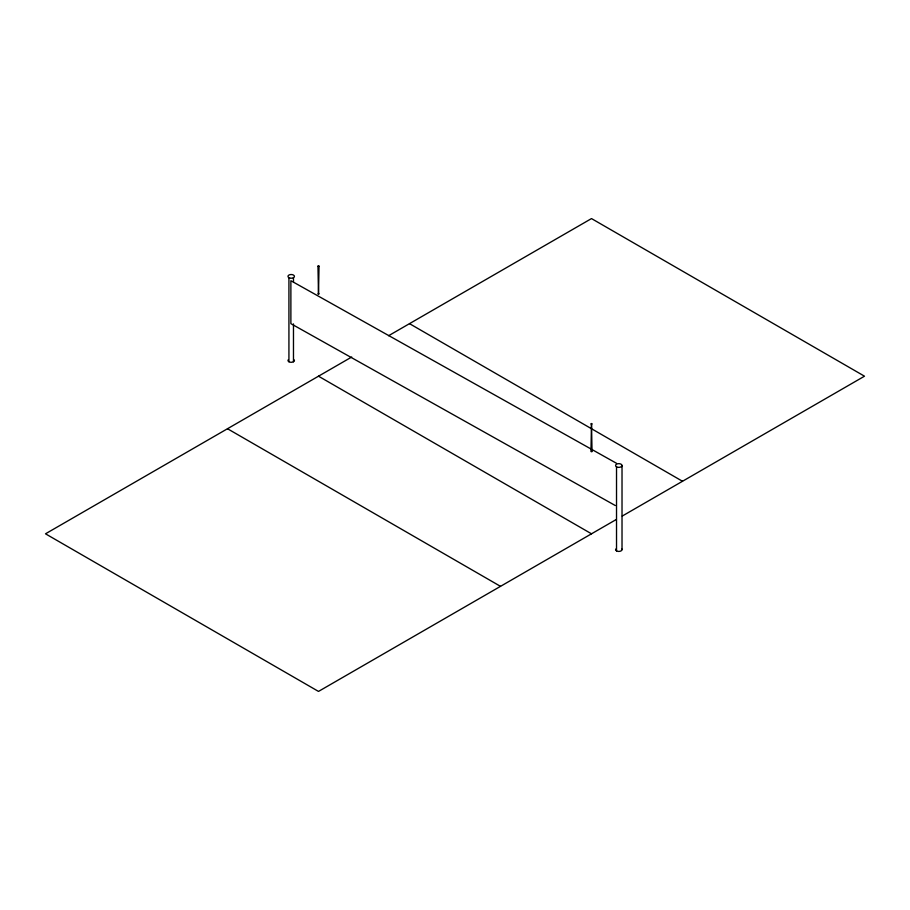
<?xml version="1.0" encoding="UTF-8"?>
<svg xmlns="http://www.w3.org/2000/svg" width="910" height="910" viewBox="0 0 910 910"><rect width="100%" height="100%" fill="white"/><g stroke="black" fill="none" stroke-linecap="round" stroke-linejoin="round"><path stroke-width="1.36" d="M317.965 266.175L319.035 266.175L318.5 294.18L317.965 266.175L319.035 266.175M317.977 293.953L319.035 293.873M591.773 451.769L590.965 451.497L591.5 423.491L592.035 451.497M592.023 423.889L590.977 423.889M351.704 357.027L45.5 533.806L318.5 691.418L616.093 519.61M388.593 335.722L591.5 218.582L864.5 376.194L622.247 516.061M616.525 463.292L290.881 280.724L290.881 323.653L615.285 505.528M409.5 323.653L682.5 481.265M318.5 376.194L591.5 533.806M227.5 428.735L500.5 586.347M622.019 465.51A3.219 1.854 0 0 1 617.196 467.114A3.219 1.854 0 0 1 617.196 463.895A3.219 1.854 0 0 1 622.019 465.51L622.019 549.572M616.525 466.819L616.525 550.88M293.475 277.686L293.475 281.884M293.475 323.914L293.475 361.748M288.925 277.686L288.925 361.748M621.905 549.083A3.219 1.854 0 0 1 618.8 551.426A3.219 1.854 0 0 1 615.695 549.083M294.305 359.95A3.219 1.854 0 0 1 291.2 362.294A3.219 1.854 0 0 1 288.095 359.95M289.596 277.982A3.219 1.854 0 0 0 294.419 276.367A3.219 1.854 0 0 0 289.596 274.763A3.219 1.854 0 0 0 289.596 277.982"/></g></svg>
